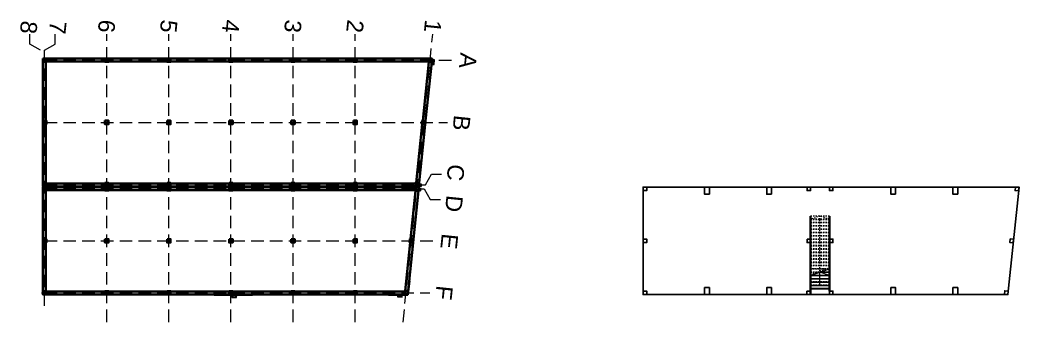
# Model space of a CAD drawing. Header units: millimetres. Extents: x 3404150 to 5321756, y 189673 to 670966.
# Drawn here: x 4943280 to 5027751, y 511149 to 536725 of the extents above; entities that cross this region are included whole.
import ezdxf

# ---------------------------------------------------------------- set-up
doc = ezdxf.new("R2010")
doc.units = ezdxf.units.MM
doc.header["$MEASUREMENT"] = 0
for name, pattern in [('Dashed Small', [211.666667, 105.833333, -105.833333]), ('Dot & Dashed', [3351.388812, 1587.5, -881.944444, 0, -881.944368]), ('Hidden', [1587.5, 1058.333333, -529.166667])]:
    doc.linetypes.add(name, pattern=pattern)
for name, color, linetype, lineweight in [('Drawing & Figure_Pen_No__20', 1, 'Continuous', 0), ('New_Structural - Bearing_Pen_No__1', 7, 'Continuous', 13), ('New_Structural - Bearing_Pen_No__21', 7, 'Continuous', 35), ('New_Structural - Bearing_Pen_No__22', 8, 'Continuous', 35), ('New_Structural - Stair & Railing_Pen_No__1', 7, 'Continuous', 13)]:
    doc.layers.add(name, color=color, linetype=linetype, lineweight=lineweight)
for name, color, linetype, lineweight, true_color in [('New_2D Drafting - General_Pen_No__68', 7, 'Continuous', 20, 0xfd4435), ('New_Drawing & Figure_Pen_No__61', 7, 'Continuous', 20, 0x6a6a6a), ('New_Structural - Bearing_Pen_No__102', 7, 'Continuous', 13, 0xcccccc), ('New_Structural - Bearing_Pen_No__161', 7, 'Continuous', 13, 0x6a6a6a), ('New_Structural - Bearing_Pen_No__184', 7, 'Continuous', 0, 0xe8e8e8)]:
    doc.layers.add(name, color=color, linetype=linetype, lineweight=lineweight, true_color=true_color)
doc.styles.add('GENERATED_STYLE_1', font='arial.ttf')
pattern_1 = [(299.682207, (5535689.04, 4638282.8), (564.71045, 321.87277), []), (29.682207, (5535689.04, 4638282.8), (321.87277, -564.71045), [])]

msp = doc.modelspace()

# ---------------------------------------------------------------- hatches: boundary and pattern name
at = {"layer": 'New_Structural - Bearing_Pen_No__1', "linetype": 'Continuous', "lineweight": 0, "true_color": 0x5f5f5f}
for points in [[(4945466, 528201), (4945466, 533171), (4945216, 533171), (4945216, 528201)], [(4950466, 533221), (4950466, 533471), (4945516, 533471), (4945516, 533221)], [(4955716, 533471), (4950766, 533471), (4950766, 533221), (4955716, 533221)], [(4960966, 533221), (4960966, 533471), (4956016, 533471), (4956016, 533221)], [(4966216, 533471), (4961266, 533471), (4961266, 533221), (4966216, 533221)], [(4971466, 533221), (4971466, 533471), (4966516, 533471), (4966516, 533221)], [(4977797, 533221), (4977823, 533471), (4971766, 533471), (4971766, 533221)], [(4978091, 533142), (4977842, 533167), (4977330, 528207), (4977579, 528181)], [(4977873, 533471), (4977823, 533471), (4977873, 533466)], [(4978125, 533471), (4977873, 533471), (4977873, 533466), (4978094, 533443)], [(4978125, 533471), (4978094, 533443), (4978121, 533440)], [(4945466, 527901), (4945216, 527901), (4945216, 522924), (4945466, 522924)], [(4977036, 522923), (4977548, 527883), (4977299, 527909), (4976787, 522948)], [(4945466, 518173), (4945466, 522275), (4945216, 522275), (4945216, 518173)], [(4950466, 522624), (4950466, 522874), (4945516, 522874), (4945516, 522624)], [(4950466, 522325), (4950466, 522575), (4945516, 522575), (4945516, 522325)], [(4955716, 522874), (4950766, 522874), (4950766, 522624), (4955716, 522624)], [(4955716, 522325), (4955716, 522575), (4950766, 522575), (4950766, 522325)], [(4960966, 522874), (4956016, 522874), (4956016, 522624), (4960966, 522624)], [(4960966, 522575), (4956016, 522575), (4956016, 522325), (4960966, 522325)], [(4966216, 522624), (4966216, 522874), (4961266, 522874), (4961266, 522624)], [(4966216, 522325), (4966216, 522575), (4961266, 522575), (4961266, 522325)], [(4971466, 522624), (4971466, 522874), (4966516, 522874), (4966516, 522624)], [(4971466, 522575), (4966516, 522575), (4966516, 522325), (4971466, 522325)], [(4976707, 522655), (4976729, 522874), (4971766, 522874), (4971766, 522624), (4976754, 522624), (4976756, 522650)], [(4976673, 522325), (4976698, 522575), (4971766, 522575), (4971766, 522325)], [(4976544, 518156), (4976966, 522245), (4976717, 522271), (4976295, 518182)], [(4945466, 517873), (4945216, 517873), (4945216, 513771), (4945466, 513771)], [(4976513, 517858), (4976264, 517884), (4975842, 513795), (4976091, 513769)], [(4950466, 513471), (4950466, 513721), (4945516, 513721), (4945516, 513471)], [(4955716, 513721), (4950766, 513721), (4950766, 513471), (4955716, 513471)], [(4960966, 513471), (4960966, 513721), (4956016, 513721), (4956016, 513471)], [(4966216, 513721), (4961266, 513721), (4961266, 513471), (4966216, 513471)], [(4971466, 513721), (4966516, 513721), (4966516, 513471), (4971466, 513471)], [(4975762, 513502), (4975785, 513721), (4971766, 513721), (4971766, 513471), (4975809, 513471), (4975812, 513496)]]:
    msp.add_hatch(color=251, dxfattribs=at).paths.add_polyline_path(points)
at = {"layer": 'New_Structural - Bearing_Pen_No__102', "linetype": 'Continuous', "lineweight": 13, "true_color": 0xcccccc}
h = msp.add_hatch(dxfattribs=at)
h.set_pattern_fill('CONCRETE_BLOCK', color=254, angle=-105.31779, style=0, pattern_type=2)
h.set_pattern_definition(pattern_1)
h.paths.add_polyline_path([(4976082, 513471), (4976203, 514642), (4976184, 514644), (4976062, 513471)])
h = msp.add_hatch(dxfattribs=at)
h.set_pattern_fill('CONCRETE_BLOCK', color=254, angle=-105.31779, style=0, pattern_type=2)
h.set_pattern_definition(pattern_1)
h.paths.add_polyline_path([(4960399, 513471), (4959703, 513471), (4959703, 513451), (4960399, 513451)])
h = msp.add_hatch(dxfattribs=at)
h.set_pattern_fill('CONCRETE_BLOCK', color=254, angle=-105.31779, style=0, pattern_type=2)
h.set_pattern_definition(pattern_1)
h.paths.add_polyline_path([(4961409, 513471), (4960409, 513471), (4960409, 513451), (4961409, 513451)])
h = msp.add_hatch(dxfattribs=at)
h.set_pattern_fill('CONCRETE_BLOCK', color=254, angle=-105.31779, style=0, pattern_type=2)
h.set_pattern_definition(pattern_1)
h.paths.add_polyline_path([(4962932, 513471), (4961729, 513471), (4961729, 513451), (4962932, 513451)])
h = msp.add_hatch(dxfattribs=at)
h.set_pattern_fill('CONCRETE_BLOCK', color=254, angle=-105.31779, style=0, pattern_type=2)
h.set_pattern_definition(pattern_1)
h.paths.add_polyline_path([(4976062, 513471), (4974860, 513471), (4974860, 513451), (4976060, 513451)])
at = {"layer": 'New_Structural - Bearing_Pen_No__161', "linetype": 'Continuous', "lineweight": 13, "true_color": 0x6a6a6a}
h = msp.add_hatch(dxfattribs=at)
h.set_pattern_fill('CONCRETE_BLOCK', color=251, angle=-105.31779, style=0, pattern_type=2)
h.set_pattern_definition(pattern_1)
h.paths.add_polyline_path([(4945216, 533471), (4945216, 533171), (4945516, 533171), (4945516, 533471)])
h = msp.add_hatch(dxfattribs=at)
h.set_pattern_fill('CONCRETE_BLOCK', color=251, angle=-105.31779, style=0, pattern_type=2)
h.set_pattern_definition(pattern_1)
h.paths.add_polyline_path([(4950466, 533471), (4950466, 533171), (4950766, 533171), (4950766, 533471)])
h = msp.add_hatch(dxfattribs=at)
h.set_pattern_fill('CONCRETE_BLOCK', color=251, angle=-105.31779, style=0, pattern_type=2)
h.set_pattern_definition(pattern_1)
h.paths.add_polyline_path([(4955716, 533471), (4955716, 533171), (4956016, 533171), (4956016, 533471)])
h = msp.add_hatch(dxfattribs=at)
h.set_pattern_fill('CONCRETE_BLOCK', color=251, angle=-105.31779, style=0, pattern_type=2)
h.set_pattern_definition(pattern_1)
h.paths.add_polyline_path([(4960966, 533471), (4960966, 533171), (4961266, 533171), (4961266, 533471)])
h = msp.add_hatch(dxfattribs=at)
h.set_pattern_fill('CONCRETE_BLOCK', color=251, angle=-105.31779, style=0, pattern_type=2)
h.set_pattern_definition(pattern_1)
h.paths.add_polyline_path([(4966216, 533471), (4966216, 533171), (4966516, 533171), (4966516, 533471)])
h = msp.add_hatch(dxfattribs=at)
h.set_pattern_fill('CONCRETE_BLOCK', color=251, angle=-105.31779, style=0, pattern_type=2)
h.set_pattern_definition(pattern_1)
h.paths.add_polyline_path([(4971466, 533471), (4971466, 533171), (4971766, 533171), (4971766, 533471)])
h = msp.add_hatch(dxfattribs=at)
h.set_pattern_fill('CONCRETE_BLOCK', color=251, angle=-105.31779, style=0, pattern_type=2)
h.set_pattern_definition(pattern_1)
h.paths.add_polyline_path([(4977823, 533471), (4977792, 533172), (4978091, 533142), (4978121, 533440)])
h = msp.add_hatch(dxfattribs=at)
h.set_pattern_fill('CONCRETE_BLOCK', color=251, angle=-105.31779, style=0, pattern_type=2)
h.set_pattern_definition(pattern_1)
h.paths.add_polyline_path([(4945216, 528201), (4945216, 527901), (4945516, 527901), (4945516, 528201)])
h = msp.add_hatch(dxfattribs=at)
h.set_pattern_fill('CONCRETE_BLOCK', color=251, angle=-105.31779, style=0, pattern_type=2)
h.set_pattern_definition(pattern_1)
h.paths.add_polyline_path([(4950466, 528201), (4950466, 527901), (4950766, 527901), (4950766, 528201)])
h = msp.add_hatch(dxfattribs=at)
h.set_pattern_fill('CONCRETE_BLOCK', color=251, angle=-105.31779, style=0, pattern_type=2)
h.set_pattern_definition(pattern_1)
h.paths.add_polyline_path([(4955716, 528201), (4955716, 527901), (4956016, 527901), (4956016, 528201)])
h = msp.add_hatch(dxfattribs=at)
h.set_pattern_fill('CONCRETE_BLOCK', color=251, angle=-105.31779, style=0, pattern_type=2)
h.set_pattern_definition(pattern_1)
h.paths.add_polyline_path([(4960966, 528201), (4960966, 527901), (4961266, 527901), (4961266, 528201)])
h = msp.add_hatch(dxfattribs=at)
h.set_pattern_fill('CONCRETE_BLOCK', color=251, angle=-105.31779, style=0, pattern_type=2)
h.set_pattern_definition(pattern_1)
h.paths.add_polyline_path([(4966216, 528201), (4966216, 527901), (4966516, 527901), (4966516, 528201)])
h = msp.add_hatch(dxfattribs=at)
h.set_pattern_fill('CONCRETE_BLOCK', color=251, angle=-105.31779, style=0, pattern_type=2)
h.set_pattern_definition(pattern_1)
h.paths.add_polyline_path([(4971466, 528201), (4971466, 527901), (4971766, 527901), (4971766, 528201)])
h = msp.add_hatch(dxfattribs=at)
h.set_pattern_fill('CONCRETE_BLOCK', color=251, angle=-105.31779, style=0, pattern_type=2)
h.set_pattern_definition(pattern_1)
h.paths.add_polyline_path([(4945216, 522924), (4945216, 522624), (4945516, 522624), (4945516, 522924)])
h = msp.add_hatch(dxfattribs=at)
h.set_pattern_fill('CONCRETE_BLOCK', color=251, angle=-105.31779, style=0, pattern_type=2)
h.set_pattern_definition(pattern_1)
h.paths.add_polyline_path([(4950466, 522924), (4950466, 522624), (4950766, 522624), (4950766, 522924)])
h = msp.add_hatch(dxfattribs=at)
h.set_pattern_fill('CONCRETE_BLOCK', color=251, angle=-105.31779, style=0, pattern_type=2)
h.set_pattern_definition(pattern_1)
h.paths.add_polyline_path([(4955716, 522924), (4955716, 522624), (4956016, 522624), (4956016, 522924)])
h = msp.add_hatch(dxfattribs=at)
h.set_pattern_fill('CONCRETE_BLOCK', color=251, angle=-105.31779, style=0, pattern_type=2)
h.set_pattern_definition(pattern_1)
h.paths.add_polyline_path([(4960966, 522924), (4960966, 522624), (4961266, 522624), (4961266, 522924)])
h = msp.add_hatch(dxfattribs=at)
h.set_pattern_fill('CONCRETE_BLOCK', color=251, angle=-105.31779, style=0, pattern_type=2)
h.set_pattern_definition(pattern_1)
h.paths.add_polyline_path([(4966216, 522924), (4966216, 522624), (4966516, 522624), (4966516, 522924)])
h = msp.add_hatch(dxfattribs=at)
h.set_pattern_fill('CONCRETE_BLOCK', color=251, angle=-105.31779, style=0, pattern_type=2)
h.set_pattern_definition(pattern_1)
h.paths.add_polyline_path([(4971466, 522924), (4971466, 522624), (4971766, 522624), (4971766, 522924)])
h = msp.add_hatch(dxfattribs=at)
h.set_pattern_fill('CONCRETE_BLOCK', color=251, angle=-105.31779, style=0, pattern_type=2)
h.set_pattern_definition(pattern_1)
h.paths.add_polyline_path([(4976737, 522954), (4976707, 522655), (4977005, 522624), (4977036, 522923)])
h = msp.add_hatch(dxfattribs=at)
h.set_pattern_fill('CONCRETE_BLOCK', color=251, angle=-105.31779, style=0, pattern_type=2)
h.set_pattern_definition(pattern_1)
h.paths.add_polyline_path([(4945216, 518173), (4945216, 517873), (4945516, 517873), (4945516, 518173)])
h = msp.add_hatch(dxfattribs=at)
h.set_pattern_fill('CONCRETE_BLOCK', color=251, angle=-105.31779, style=0, pattern_type=2)
h.set_pattern_definition(pattern_1)
h.paths.add_polyline_path([(4950466, 518173), (4950466, 517873), (4950766, 517873), (4950766, 518173)])
h = msp.add_hatch(dxfattribs=at)
h.set_pattern_fill('CONCRETE_BLOCK', color=251, angle=-105.31779, style=0, pattern_type=2)
h.set_pattern_definition(pattern_1)
h.paths.add_polyline_path([(4955716, 518173), (4955716, 517873), (4956016, 517873), (4956016, 518173)])
h = msp.add_hatch(dxfattribs=at)
h.set_pattern_fill('CONCRETE_BLOCK', color=251, angle=-105.31779, style=0, pattern_type=2)
h.set_pattern_definition(pattern_1)
h.paths.add_polyline_path([(4960966, 518173), (4960966, 517873), (4961266, 517873), (4961266, 518173)])
h = msp.add_hatch(dxfattribs=at)
h.set_pattern_fill('CONCRETE_BLOCK', color=251, angle=-105.31779, style=0, pattern_type=2)
h.set_pattern_definition(pattern_1)
h.paths.add_polyline_path([(4966216, 518173), (4966216, 517873), (4966516, 517873), (4966516, 518173)])
h = msp.add_hatch(dxfattribs=at)
h.set_pattern_fill('CONCRETE_BLOCK', color=251, angle=-105.31779, style=0, pattern_type=2)
h.set_pattern_definition(pattern_1)
h.paths.add_polyline_path([(4971466, 518173), (4971466, 517873), (4971766, 517873), (4971766, 518173)])
h = msp.add_hatch(dxfattribs=at)
h.set_pattern_fill('CONCRETE_BLOCK', color=251, angle=-105.31779, style=0, pattern_type=2)
h.set_pattern_definition(pattern_1)
h.paths.add_polyline_path([(4976246, 518187), (4976215, 517889), (4976513, 517858), (4976544, 518156)])
h = msp.add_hatch(dxfattribs=at)
h.set_pattern_fill('CONCRETE_BLOCK', color=251, angle=-105.31779, style=0, pattern_type=2)
h.set_pattern_definition(pattern_1)
h.paths.add_polyline_path([(4945216, 513771), (4945216, 513471), (4945516, 513471), (4945516, 513771)])
h = msp.add_hatch(dxfattribs=at)
h.set_pattern_fill('CONCRETE_BLOCK', color=251, angle=-105.31779, style=0, pattern_type=2)
h.set_pattern_definition(pattern_1)
h.paths.add_polyline_path([(4950466, 513771), (4950466, 513471), (4950766, 513471), (4950766, 513771)])
h = msp.add_hatch(dxfattribs=at)
h.set_pattern_fill('CONCRETE_BLOCK', color=251, angle=-105.31779, style=0, pattern_type=2)
h.set_pattern_definition(pattern_1)
h.paths.add_polyline_path([(4955716, 513771), (4955716, 513471), (4956016, 513471), (4956016, 513771)])
h = msp.add_hatch(dxfattribs=at)
h.set_pattern_fill('CONCRETE_BLOCK', color=251, angle=-105.31779, style=0, pattern_type=2)
h.set_pattern_definition(pattern_1)
h.paths.add_polyline_path([(4960966, 513771), (4960966, 513471), (4961266, 513471), (4961266, 513771)])
h = msp.add_hatch(dxfattribs=at)
h.set_pattern_fill('CONCRETE_BLOCK', color=251, angle=-105.31779, style=0, pattern_type=2)
h.set_pattern_definition(pattern_1)
h.paths.add_polyline_path([(4966216, 513771), (4966216, 513471), (4966516, 513471), (4966516, 513771)])
h = msp.add_hatch(dxfattribs=at)
h.set_pattern_fill('CONCRETE_BLOCK', color=251, angle=-105.31779, style=0, pattern_type=2)
h.set_pattern_definition(pattern_1)
h.paths.add_polyline_path([(4971466, 513771), (4971466, 513471), (4971766, 513471), (4971766, 513771)])

# ---------------------------------------------------------------- linework, layer by layer
for p, q in [((5001568, 522574), (5001568, 521974)), ((5001568, 514071), (5001568, 513471)), ((5011718, 513771), (5011743, 513771)), ((5011718, 513771), (5011968, 513771)), ((5001368, 513471), (5001568, 513471))]:
    msp.add_line(p, q)
for points in [[(4945216, 522575), (4945516, 522575), (4945516, 522275), (4945216, 522275)], [(4950466, 522575), (4950766, 522575), (4950766, 522275), (4950466, 522275)], [(4955716, 522575), (4956016, 522575), (4956016, 522275), (4955716, 522275)], [(4960966, 522575), (4961266, 522575), (4961266, 522275), (4960966, 522275)], [(4966216, 522575), (4966516, 522575), (4966516, 522275), (4966216, 522275)], [(4971466, 522575), (4971766, 522575), (4971766, 522275), (4971466, 522275)], [(4995968, 522575), (4996268, 522575), (4996268, 522275), (4995968, 522275)], [(5001568, 521974), (5001168, 521974), (5001168, 522574), (5001568, 522574)], [(5006818, 521975), (5006418, 521975), (5006418, 522575), (5006818, 522575)], [(5009827, 522574), (5010127, 522574), (5010127, 522274), (5009827, 522274)], [(5011718, 522575), (5012018, 522575), (5012018, 522275), (5011718, 522275)], [(5017318, 521975), (5016918, 521975), (5016918, 522575), (5017318, 522575)], [(5022568, 521975), (5022168, 521975), (5022168, 522575), (5022568, 522575)], [(4945216, 518173), (4945516, 518173), (4945516, 517873), (4945216, 517873)], [(4950466, 518173), (4950766, 518173), (4950766, 517873), (4950466, 517873)], [(4955716, 518173), (4956016, 518173), (4956016, 517873), (4955716, 517873)], [(4960966, 518173), (4961266, 518173), (4961266, 517873), (4960966, 517873)], [(4966216, 518173), (4966516, 518173), (4966516, 517873), (4966216, 517873)], [(4971466, 518173), (4971766, 518173), (4971766, 517873), (4971466, 517873)], [(4995968, 518173), (4996268, 518173), (4996268, 517873), (4995968, 517873)], [(5009827, 518173), (5010127, 518173), (5010127, 517873), (5009827, 517873)], [(5011718, 518173), (5012018, 518173), (5012018, 517873), (5011718, 517873)], [(4945216, 513771), (4945516, 513771), (4945516, 513471), (4945216, 513471)], [(4950466, 513771), (4950766, 513771), (4950766, 513471), (4950466, 513471)], [(4955716, 513771), (4956016, 513771), (4956016, 513471), (4955716, 513471)], [(4960966, 513771), (4961266, 513771), (4961266, 513471), (4960966, 513471)], [(4966216, 513771), (4966516, 513771), (4966516, 513471), (4966216, 513471)], [(4971466, 513771), (4971766, 513771), (4971766, 513471), (4971466, 513471)], [(4995968, 513771), (4996268, 513771), (4996268, 513471), (4995968, 513471)], [(5001568, 513471), (5001168, 513471), (5001168, 514071), (5001568, 514071)], [(5006818, 513471), (5006418, 513471), (5006418, 514071), (5006818, 514071)], [(5009818, 513771), (5010118, 513771), (5010118, 513471), (5009818, 513471)], [(5011718, 513771), (5012018, 513771), (5012018, 513471), (5011718, 513471)], [(5017318, 513471), (5016918, 513471), (5016918, 514071), (5017318, 514071)], [(5022568, 513471), (5022168, 513471), (5022168, 514071), (5022568, 514071)]]:
    msp.add_lwpolyline(points, close=True)
for points in [[(4977000, 522575), (4976060, 513471), (4945216, 513471), (4945216, 522575), (4977000, 522575)], [(4976698, 522575), (4976997, 522544), (4976966, 522245), (4976668, 522276), (4976698, 522575)], [(5027751, 522575), (5026812, 513471), (4995968, 513471), (4995968, 522575), (5027751, 522575)], [(4995968, 522574), (5027751, 522574), (5026812, 513471), (4995968, 513471), (4995968, 522575)], [(5027450, 522575), (5027748, 522544), (5027717, 522245), (5027419, 522276), (5027450, 522575)], [(4976246, 518187), (4976544, 518156), (4976513, 517858), (4976215, 517889), (4976246, 518187)], [(5026997, 518187), (5027295, 518156), (5027264, 517858), (5026966, 517889), (5026997, 518187)], [(4976060, 513471), (4976091, 513769), (4975793, 513800), (4975762, 513502), (4976062, 513471)], [(5026812, 513471), (5026842, 513769), (5026544, 513800), (5026513, 513502), (5026814, 513471)]]:
    msp.add_lwpolyline(points)
at = {"layer": 'New_2D Drafting - General_Pen_No__68', "color": 20, "linetype": 'Hidden', "lineweight": 20, "true_color": 0xfd4435}
for p, q in [((4944126, 534665), (4944126, 535519)), ((4946257, 534665), (4946257, 535519)), ((4950616, 511149), (4950616, 535519)), ((4955866, 511149), (4955866, 535519)), ((4961116, 511149), (4961116, 535519)), ((4966366, 511149), (4966366, 535519)), ((4971616, 511149), (4971616, 535519)), ((4975670, 511149), (4978185, 535519)), ((4945017, 534157), (4944126, 534665)), ((4945366, 534157), (4946257, 534665)), ((4945366, 512511), (4945366, 534157)), ((4945366, 533321), (4979980, 533321)), ((4945366, 528051), (4979436, 528051)), ((4977562, 522774), (4978070, 523665)), ((4978070, 523665), (4978924, 523665)), ((4945366, 522774), (4977562, 522774)), ((4945366, 522425), (4977466, 522425)), ((4977466, 522425), (4977974, 521534)), ((4977974, 521534), (4978828, 521534)), ((4945366, 518023), (4978401, 518023)), ((4945366, 513621), (4977947, 513621))]:
    msp.add_line(p, q, dxfattribs=at)
at = {"layer": 'New_Drawing & Figure_Pen_No__61', "color": 251, "linetype": 'Dot & Dashed', "lineweight": 20, "true_color": 0x6a6a6a, "flags": 128}
msp.add_lwpolyline([(4945216, 522599), (4977000, 522599), (4978355, 522599)], dxfattribs=at)
at = {"layer": 'New_Structural - Bearing_Pen_No__1', "color": 7, "linetype": 'Continuous', "lineweight": 13}
for p, q in [((4945366, 533401), (4945366, 533551)), ((4945366, 533241), (4945366, 533091)), ((4945446, 533321), (4945596, 533321)), ((4950536, 533321), (4950386, 533321)), ((4950616, 533401), (4950616, 533551)), ((4950616, 533241), (4950616, 533091)), ((4950696, 533321), (4950846, 533321)), ((4955786, 533321), (4955636, 533321)), ((4955866, 533401), (4955866, 533551)), ((4955866, 533241), (4955866, 533091)), ((4955946, 533321), (4956096, 533321)), ((4961036, 533321), (4960886, 533321)), ((4961116, 533401), (4961116, 533551)), ((4961116, 533241), (4961116, 533091)), ((4961196, 533321), (4961346, 533321)), ((4966286, 533321), (4966136, 533321)), ((4966366, 533401), (4966366, 533551)), ((4966366, 533241), (4966366, 533091)), ((4966446, 533321), (4966596, 533321)), ((4971536, 533321), (4971386, 533321)), ((4971616, 533401), (4971616, 533551)), ((4971616, 533241), (4971616, 533091)), ((4971696, 533321), (4971846, 533321)), ((4977877, 533314), (4977728, 533330)), ((4977949, 533227), (4977933, 533077)), ((4977965, 533386), (4977980, 533535)), ((4978036, 533298), (4978186, 533282)), ((4945286, 528051), (4945136, 528051)), ((4945366, 528131), (4945366, 528281)), ((4945366, 527971), (4945366, 527821)), ((4945446, 528051), (4945596, 528051)), ((4950536, 528051), (4950386, 528051)), ((4950616, 528131), (4950616, 528281)), ((4950616, 527971), (4950616, 527821)), ((4950696, 528051), (4950846, 528051)), ((4955786, 528051), (4955636, 528051)), ((4955866, 528131), (4955866, 528281)), ((4955866, 527971), (4955866, 527821)), ((4955946, 528051), (4956096, 528051)), ((4961036, 528051), (4960886, 528051)), ((4961116, 528131), (4961116, 528281)), ((4961116, 527971), (4961116, 527821)), ((4961196, 528051), (4961346, 528051)), ((4966286, 528051), (4966136, 528051)), ((4966366, 528131), (4966366, 528281)), ((4966366, 527971), (4966366, 527821)), ((4966446, 528051), (4966596, 528051)), ((4971536, 528051), (4971386, 528051)), ((4971616, 528131), (4971616, 528281)), ((4971616, 527971), (4971616, 527821)), ((4971696, 528051), (4971846, 528051)), ((4977334, 528056), (4977185, 528071)), ((4977406, 527968), (4977390, 527819)), ((4977422, 528127), (4977438, 528276)), ((4977494, 528039), (4977643, 528024)), ((4945366, 522854), (4945366, 523004)), ((4950616, 522854), (4950616, 523004)), ((4955866, 522854), (4955866, 523004)), ((4961116, 522854), (4961116, 523004)), ((4966366, 522854), (4966366, 523004)), ((4971616, 522854), (4971616, 523004)), ((4976879, 522869), (4976895, 523018)), ((4945286, 522774), (4945136, 522774)), ((4945286, 522425), (4945136, 522425)), ((4945366, 522694), (4945366, 522544)), ((4945366, 522505), (4945366, 522655)), ((4945366, 522345), (4945366, 522195)), ((4945446, 522774), (4945596, 522774)), ((4945446, 522425), (4945596, 522425)), ((4950536, 522774), (4950386, 522774)), ((4950536, 522425), (4950386, 522425)), ((4950616, 522694), (4950616, 522544)), ((4950616, 522505), (4950616, 522655)), ((4950616, 522345), (4950616, 522195)), ((4950696, 522774), (4950846, 522774)), ((4950696, 522425), (4950846, 522425)), ((4955786, 522774), (4955636, 522774)), ((4955786, 522425), (4955636, 522425)), ((4955866, 522694), (4955866, 522544)), ((4955866, 522505), (4955866, 522655)), ((4955866, 522345), (4955866, 522195)), ((4955946, 522774), (4956096, 522774)), ((4955946, 522425), (4956096, 522425)), ((4961036, 522774), (4960886, 522774)), ((4961036, 522425), (4960886, 522425)), ((4961116, 522694), (4961116, 522544)), ((4961116, 522505), (4961116, 522655)), ((4961116, 522345), (4961116, 522195)), ((4961196, 522774), (4961346, 522774)), ((4961196, 522425), (4961346, 522425)), ((4966286, 522774), (4966136, 522774)), ((4966286, 522425), (4966136, 522425)), ((4966366, 522694), (4966366, 522544)), ((4966366, 522505), (4966366, 522655)), ((4966366, 522345), (4966366, 522195)), ((4966446, 522774), (4966596, 522774)), ((4966446, 522425), (4966596, 522425)), ((4971536, 522774), (4971386, 522774)), ((4971536, 522425), (4971386, 522425)), ((4971616, 522694), (4971616, 522544)), ((4971616, 522505), (4971616, 522655)), ((4971616, 522345), (4971616, 522195)), ((4971696, 522774), (4971846, 522774)), ((4971696, 522425), (4971846, 522425)), ((4976753, 522418), (4976603, 522434)), ((4976792, 522797), (4976642, 522813)), ((4976824, 522330), (4976809, 522181)), ((4976840, 522490), (4976856, 522639)), ((4976863, 522709), (4976848, 522560)), ((4976912, 522402), (4977061, 522386)), ((4976951, 522781), (4977100, 522765)), ((4945286, 518023), (4945136, 518023)), ((4945366, 518103), (4945366, 518253)), ((4945366, 517943), (4945366, 517793)), ((4945446, 518023), (4945596, 518023)), ((4950536, 518023), (4950386, 518023)), ((4950616, 518103), (4950616, 518253)), ((4950616, 517943), (4950616, 517793)), ((4950696, 518023), (4950846, 518023)), ((4955786, 518023), (4955636, 518023)), ((4955866, 518103), (4955866, 518253)), ((4955866, 517943), (4955866, 517793)), ((4955946, 518023), (4956096, 518023)), ((4961036, 518023), (4960886, 518023)), ((4961116, 518103), (4961116, 518253)), ((4961116, 517943), (4961116, 517793)), ((4961196, 518023), (4961346, 518023)), ((4966286, 518023), (4966136, 518023)), ((4966366, 518103), (4966366, 518253)), ((4966366, 517943), (4966366, 517793)), ((4966446, 518023), (4966596, 518023)), ((4971536, 518023), (4971386, 518023)), ((4971616, 518103), (4971616, 518253)), ((4971616, 517943), (4971616, 517793)), ((4971696, 518023), (4971846, 518023)), ((4976300, 518031), (4976151, 518046)), ((4976371, 517943), (4976356, 517794)), ((4976388, 518102), (4976403, 518251)), ((4976459, 518014), (4976608, 517999)), ((4945096, 513621), (4945246, 513621)), ((4945286, 513621), (4945136, 513621)), ((4945366, 513701), (4945366, 513851)), ((4945446, 513621), (4945596, 513621)), ((4950536, 513621), (4950386, 513621)), ((4950616, 513701), (4950616, 513851)), ((4950696, 513621), (4950846, 513621)), ((4955786, 513621), (4955636, 513621)), ((4955866, 513701), (4955866, 513851)), ((4955946, 513621), (4956096, 513621)), ((4961036, 513621), (4960886, 513621)), ((4961116, 513701), (4961116, 513851)), ((4961196, 513621), (4961346, 513621)), ((4966286, 513621), (4966136, 513621)), ((4966366, 513701), (4966366, 513851)), ((4966446, 513621), (4966596, 513621)), ((4971536, 513621), (4971386, 513621)), ((4971616, 513701), (4971616, 513851)), ((4971696, 513621), (4971846, 513621)), ((4975847, 513644), (4975698, 513659)), ((4975935, 513715), (4975950, 513864)), ((4976006, 513627), (4976155, 513612)), ((4945366, 513541), (4945366, 513391)), ((4950616, 513541), (4950616, 513391)), ((4955866, 513541), (4955866, 513391)), ((4961116, 513541), (4961116, 513391)), ((4966366, 513541), (4966366, 513391)), ((4971616, 513541), (4971616, 513391)), ((4975918, 513556), (4975903, 513407))]:
    msp.add_line(p, q, dxfattribs=at)
for p in [(4945366, 533321), (4950616, 533321), (4955866, 533321), (4961116, 533321), (4966366, 533321), (4971616, 533321), (4977957, 533306), (4945366, 528051), (4950616, 528051), (4955866, 528051), (4961116, 528051), (4966366, 528051), (4971616, 528051), (4977414, 528048), (4945366, 522774), (4945366, 522425), (4950616, 522774), (4950616, 522425), (4955866, 522774), (4955866, 522425), (4961116, 522774), (4961116, 522425), (4966366, 522774), (4966366, 522425), (4971616, 522774), (4971616, 522425), (4976832, 522410), (4976871, 522789), (4945366, 518023), (4950616, 518023), (4955866, 518023), (4961116, 518023), (4966366, 518023), (4971616, 518023), (4976379, 518023), (4945366, 513621), (4950616, 513621), (4955866, 513621), (4961116, 513621), (4966366, 513621), (4971616, 513621), (4975927, 513635)]:
    msp.add_point(p, dxfattribs=at)
at = {"layer": 'New_Structural - Bearing_Pen_No__184', "color": 254, "linetype": 'Continuous', "lineweight": 0, "true_color": 0xe8e8e8}
for points in [[(4978087, 532967), (4978291, 532946), (4978332, 533341), (4978128, 533362)], [(4978248, 533018), (4978273, 533259), (4978137, 533273), (4978112, 533032)], [(4976984, 522278), (4977175, 522259), (4977195, 522450), (4977003, 522470)], [(4977142, 522301), (4977153, 522411), (4977017, 522426), (4977005, 522315)], [(4977024, 522664), (4977216, 522644), (4977235, 522835), (4977044, 522855)], [(4977182, 522686), (4977194, 522797), (4977057, 522811), (4977046, 522700)], [(4961205, 513444), (4961197, 513240), (4961594, 513225), (4961602, 513430)], [(4961266, 513287), (4961508, 513278), (4961513, 513415), (4961271, 513424)], [(4975211, 513484), (4975203, 513279), (4975600, 513265), (4975608, 513469)], [(4975272, 513327), (4975515, 513318), (4975520, 513455), (4975277, 513464)]]:
    msp.add_lwpolyline(points, close=True, dxfattribs=at)
at = {"layer": 'New_Structural - Bearing_Pen_No__21', "color": 7, "linetype": 'Continuous', "lineweight": 35}
for points in [[(4945216, 533471), (4945216, 533171), (4945516, 533171), (4945516, 533471)], [(4950466, 533471), (4950466, 533171), (4950766, 533171), (4950766, 533471)], [(4955716, 533471), (4955716, 533171), (4956016, 533171), (4956016, 533471)], [(4960966, 533471), (4960966, 533171), (4961266, 533171), (4961266, 533471)], [(4966216, 533471), (4966216, 533171), (4966516, 533171), (4966516, 533471)], [(4971466, 533471), (4971466, 533171), (4971766, 533171), (4971766, 533471)], [(4977823, 533471), (4977792, 533172), (4978091, 533142), (4978121, 533440)], [(4945216, 528201), (4945216, 527901), (4945516, 527901), (4945516, 528201)], [(4950466, 528201), (4950466, 527901), (4950766, 527901), (4950766, 528201)], [(4955716, 528201), (4955716, 527901), (4956016, 527901), (4956016, 528201)], [(4960966, 528201), (4960966, 527901), (4961266, 527901), (4961266, 528201)], [(4966216, 528201), (4966216, 527901), (4966516, 527901), (4966516, 528201)], [(4971466, 528201), (4971466, 527901), (4971766, 527901), (4971766, 528201)], [(4977280, 528212), (4977249, 527914), (4977548, 527883), (4977579, 528181)], [(4945216, 522924), (4945216, 522624), (4945516, 522624), (4945516, 522924)], [(4950466, 522924), (4950466, 522624), (4950766, 522624), (4950766, 522924)], [(4955716, 522924), (4955716, 522624), (4956016, 522624), (4956016, 522924)], [(4960966, 522924), (4960966, 522624), (4961266, 522624), (4961266, 522924)], [(4966216, 522924), (4966216, 522624), (4966516, 522624), (4966516, 522924)], [(4971466, 522924), (4971466, 522624), (4971766, 522624), (4971766, 522924)], [(4976737, 522954), (4976707, 522655), (4977005, 522624), (4977036, 522923)], [(4945216, 522575), (4945216, 522275), (4945516, 522275), (4945516, 522575)], [(4950466, 522575), (4950466, 522275), (4950766, 522275), (4950766, 522575)], [(4955716, 522575), (4955716, 522275), (4956016, 522275), (4956016, 522575)], [(4960966, 522575), (4960966, 522275), (4961266, 522275), (4961266, 522575)], [(4966216, 522575), (4966216, 522275), (4966516, 522275), (4966516, 522575)], [(4971466, 522575), (4971466, 522275), (4971766, 522275), (4971766, 522575)], [(4976698, 522575), (4976668, 522276), (4976966, 522245), (4976997, 522544)], [(4945216, 518173), (4945216, 517873), (4945516, 517873), (4945516, 518173)], [(4950466, 518173), (4950466, 517873), (4950766, 517873), (4950766, 518173)], [(4955716, 518173), (4955716, 517873), (4956016, 517873), (4956016, 518173)], [(4960966, 518173), (4960966, 517873), (4961266, 517873), (4961266, 518173)], [(4966216, 518173), (4966216, 517873), (4966516, 517873), (4966516, 518173)], [(4971466, 518173), (4971466, 517873), (4971766, 517873), (4971766, 518173)], [(4976246, 518187), (4976215, 517889), (4976513, 517858), (4976544, 518156)], [(4945216, 513771), (4945216, 513471), (4945516, 513471), (4945516, 513771)], [(4950466, 513771), (4950466, 513471), (4950766, 513471), (4950766, 513771)], [(4955716, 513771), (4955716, 513471), (4956016, 513471), (4956016, 513771)], [(4960966, 513771), (4960966, 513471), (4961266, 513471), (4961266, 513771)], [(4966216, 513771), (4966216, 513471), (4966516, 513471), (4966516, 513771)], [(4971466, 513771), (4971466, 513471), (4971766, 513471), (4971766, 513771)], [(4975793, 513800), (4975762, 513502), (4976060, 513471), (4976091, 513769)]]:
    msp.add_lwpolyline(points, close=True, dxfattribs=at)
at = {"layer": 'New_Structural - Bearing_Pen_No__22', "color": 8, "linetype": 'Continuous', "lineweight": 35}
for points in [[(4945216, 533171), (4945216, 528201)], [(4945466, 528201), (4945466, 533171)], [(4950466, 533471), (4945516, 533471)], [(4945516, 533221), (4950466, 533221)], [(4955716, 533471), (4950766, 533471)], [(4950766, 533221), (4955716, 533221)], [(4960966, 533471), (4956016, 533471)], [(4956016, 533221), (4960966, 533221)], [(4966216, 533471), (4961266, 533471)], [(4961266, 533221), (4966216, 533221)], [(4971466, 533471), (4966516, 533471)], [(4966516, 533221), (4971466, 533221)], [(4977873, 533471), (4971766, 533471)], [(4971766, 533221), (4977797, 533221)], [(4977842, 533167), (4977330, 528207)], [(4977579, 528181), (4978091, 533142)], [(4978125, 533471), (4977873, 533471)], [(4978121, 533440), (4978125, 533471)], [(4945216, 527901), (4945216, 522924)], [(4945466, 522924), (4945466, 527901)], [(4977299, 527909), (4976787, 522948)], [(4977036, 522923), (4977548, 527883)], [(4945216, 522275), (4945216, 518173)], [(4945466, 518173), (4945466, 522275)], [(4950466, 522874), (4945516, 522874)], [(4945516, 522624), (4950466, 522624)], [(4950466, 522575), (4945516, 522575)], [(4945516, 522325), (4950466, 522325)], [(4955716, 522874), (4950766, 522874)], [(4950766, 522624), (4955716, 522624)], [(4955716, 522575), (4950766, 522575)], [(4950766, 522325), (4955716, 522325)], [(4960966, 522874), (4956016, 522874)], [(4956016, 522624), (4960966, 522624)], [(4960966, 522575), (4956016, 522575)], [(4956016, 522325), (4960966, 522325)], [(4966216, 522874), (4961266, 522874)], [(4961266, 522624), (4966216, 522624)], [(4966216, 522575), (4961266, 522575)], [(4961266, 522325), (4966216, 522325)], [(4971466, 522874), (4966516, 522874)], [(4966516, 522624), (4971466, 522624)], [(4971466, 522575), (4966516, 522575)], [(4966516, 522325), (4971466, 522325)], [(4976729, 522874), (4971766, 522874)], [(4971766, 522624), (4976754, 522624)], [(4977000, 522575), (4971766, 522575)], [(4971766, 522325), (4976673, 522325)], [(4976717, 522271), (4976295, 518182)], [(4976544, 518156), (4976966, 522245)], [(4977005, 522624), (4976754, 522624)], [(4976997, 522544), (4977000, 522575)], [(5010118, 513471), (5010118, 520125)], [(5011717, 520124), (5011718, 513771)], [(4945216, 517873), (4945216, 513771)], [(4945466, 513771), (4945466, 517873)], [(4976264, 517884), (4975842, 513795)], [(4976091, 513769), (4976513, 517858)], [(4976184, 514644), (4976062, 513471)], [(4976082, 513471), (4976203, 514642)], [(4976203, 514642), (4976184, 514644)], [(4950466, 513721), (4945516, 513721)], [(4955716, 513721), (4950766, 513721)], [(4960966, 513721), (4956016, 513721)], [(4966216, 513721), (4961266, 513721)], [(4971466, 513721), (4966516, 513721)], [(4975785, 513721), (4971766, 513721)], [(4945516, 513471), (4950466, 513471)], [(4950766, 513471), (4955716, 513471)], [(4956016, 513471), (4960966, 513471)], [(4960399, 513471), (4959703, 513471)], [(4959703, 513471), (4959703, 513451)], [(4959703, 513451), (4960399, 513451)], [(4960399, 513451), (4960399, 513471)], [(4960966, 513471), (4960409, 513471)], [(4960409, 513471), (4960409, 513451)], [(4960409, 513451), (4961409, 513451)], [(4961266, 513471), (4966216, 513471)], [(4961409, 513471), (4961266, 513471)], [(4961409, 513451), (4961409, 513471)], [(4961719, 513471), (4961419, 513471)], [(4961419, 513471), (4961419, 513451)], [(4961419, 513451), (4961719, 513451)], [(4961719, 513451), (4961719, 513471)], [(4962932, 513471), (4961729, 513471)], [(4961729, 513471), (4961729, 513451)], [(4961729, 513451), (4962932, 513451)], [(4962932, 513451), (4962932, 513471)], [(4966516, 513471), (4971466, 513471)], [(4971766, 513471), (4976060, 513471)], [(4974850, 513471), (4974429, 513471)], [(4974429, 513471), (4974429, 513451)], [(4974429, 513451), (4974850, 513451)], [(4974850, 513451), (4974850, 513471)], [(4976062, 513471), (4974860, 513471)], [(4974860, 513471), (4974860, 513451)], [(4974860, 513451), (4976080, 513451)], [(4976080, 513451), (4976082, 513471)]]:
    msp.add_lwpolyline(points, dxfattribs=at)
at = {"layer": 'New_Structural - Stair & Railing_Pen_No__1', "color": 7, "linetype": 'Dashed Small', "lineweight": 13}
for p, q in [((5011717, 520124), (5010117, 520124)), ((5010917, 520124), (5010117, 519844)), ((5011717, 519859), (5010117, 519859)), ((5010117, 519844), (5011717, 519844)), ((5011717, 519579), (5010117, 519579)), ((5010117, 519564), (5011717, 519564)), ((5010917, 519844), (5010917, 520124)), ((5011717, 519844), (5010917, 520124)), ((5010918, 515470), (5010917, 519844)), ((5011717, 519299), (5010117, 519299)), ((5010117, 519284), (5011717, 519284)), ((5011717, 519019), (5010117, 519019)), ((5011717, 519004), (5010117, 519004)), ((5010117, 519004), (5011717, 519004)), ((5011717, 518739), (5010117, 518739)), ((5010117, 518724), (5011717, 518724)), ((5011717, 518459), (5010117, 518459)), ((5011717, 518444), (5010117, 518444)), ((5010117, 518444), (5011717, 518444)), ((5011717, 518179), (5010117, 518179)), ((5011717, 518164), (5010117, 518164)), ((5010117, 518164), (5011717, 518164)), ((5011717, 517899), (5010117, 517899)), ((5011717, 517884), (5010117, 517884)), ((5010117, 517884), (5011717, 517884)), ((5011717, 517619), (5010117, 517619)), ((5011717, 517604), (5010117, 517604)), ((5010117, 517604), (5011717, 517604)), ((5011718, 517339), (5010118, 517339)), ((5011718, 517324), (5010118, 517324)), ((5010118, 517324), (5011718, 517324)), ((5011718, 517059), (5010118, 517059)), ((5011718, 517044), (5010118, 517044)), ((5010118, 517044), (5011718, 517044)), ((5011718, 516779), (5010118, 516779)), ((5011718, 516764), (5010118, 516764)), ((5010118, 516764), (5011718, 516764)), ((5011718, 516499), (5010118, 516499)), ((5011718, 516484), (5010118, 516484)), ((5010118, 516484), (5011718, 516484)), ((5011718, 516219), (5010118, 516219)), ((5011718, 516204), (5010118, 516204)), ((5010118, 516204), (5011718, 516204)), ((5011718, 515939), (5010118, 515939)), ((5011718, 515924), (5010118, 515924)), ((5010118, 515924), (5011718, 515924)), ((5010118, 515190), (5011718, 515750)), ((5011458, 515659), (5010118, 515659)), ((5011415, 515644), (5010118, 515644)), ((5010118, 515644), (5011415, 515644)), ((5010658, 515379), (5010118, 515379)), ((5010118, 515364), (5010615, 515364)), ((5011718, 515379), (5010960, 515379)), ((5011718, 514819), (5010118, 514819)), ((5011718, 514539), (5010118, 514539)), ((5011718, 515099), (5010160, 515099)), ((5011718, 514259), (5010118, 514259)), ((5011718, 513979), (5010118, 513979))]:
    msp.add_line(p, q, dxfattribs=at)
at = {"layer": 'New_Structural - Stair & Railing_Pen_No__1', "color": 7, "linetype": 'Continuous', "lineweight": 13}
for p, q in [((5010118, 515084), (5011718, 515644)), ((5010918, 515364), (5010118, 515084)), ((5011718, 515364), (5010918, 515364)), ((5010918, 515364), (5011718, 515364)), ((5010918, 514244), (5010918, 515364)), ((5011718, 515084), (5010918, 515364)), ((5011718, 515084), (5010118, 515084)), ((5010118, 515084), (5011718, 515084)), ((5011718, 514804), (5010118, 514804)), ((5010118, 514804), (5011718, 514804)), ((5011718, 514524), (5010118, 514524)), ((5010118, 514524), (5011718, 514524)), ((5011718, 514244), (5010118, 514244)), ((5010118, 514244), (5011718, 514244)), ((5010118, 514014), (5011718, 514014)), ((5010118, 513964), (5011718, 513964))]:
    msp.add_line(p, q, dxfattribs=at)

# ---------------------------------------------------------------- texts
at = {"layer": 'Drawing & Figure_Pen_No__20', "color": 1, "linetype": 'Continuous', "lineweight": 0, "char_height": 1400, "attachment_point": 7, "rotation": 264.10723, "style": 'GENERATED_STYLE_1'}
for s, insert in [('\\A1;{\\pql;\\fArial|b0|i0|c0|p0;\\W1.000000;8}', (4943358, 536710)), ('\\A1;{\\pql;\\fArial|b0|i0|c0|p0;\\W1.000000;7}', (4945835, 536699)), ('\\A1;{\\pql;\\fArial|b0|i0|c0|p0;\\W1.000000;6}', (4949949, 536805)), ('\\A1;{\\pql;\\fArial|b0|i0|c0|p0;\\W1.000000;5}', (4955199, 536805)), ('\\A1;{\\pql;\\fArial|b0|i0|c0|p0;\\W1.000000;4}', (4960472, 536802)), ('\\A1;{\\pql;\\fArial|b0|i0|c0|p0;\\W1.000000;3}', (4965698, 536805)), ('\\A1;{\\pql;\\fArial|b0|i0|c0|p0;\\W1.000000;2}', (4970972, 536802)), ('\\A1;{\\pql;\\fArial|b0|i0|c0|p0;\\W1.000000;1}', (4977541, 536802)), ('\\A1;{\\pql;\\fArial|b0|i0|c0|p0;\\W1.000000;A}', (4980532, 533993)), ('\\A1;{\\pql;\\fArial|b0|i0|c0|p0;\\W1.000000;B}', (4979988, 528723)), ('\\A1;{\\pql;\\fArial|b0|i0|c0|p0;\\W1.000000;C}', (4979477, 524570)), ('\\A1;{\\pql;\\fArial|b0|i0|c0|p0;\\W1.000000;D}', (4979352, 521936)), ('\\A1;{\\pql;\\fArial|b0|i0|c0|p0;\\W1.000000;E}', (4978953, 518695)), ('\\A1;{\\pql;\\fArial|b0|i0|c0|p0;\\W1.000000;F}', (4978499, 514293))]:
    msp.add_mtext(s, dxfattribs=dict(at, insert=insert))

doc.saveas('drawing.dxf')
